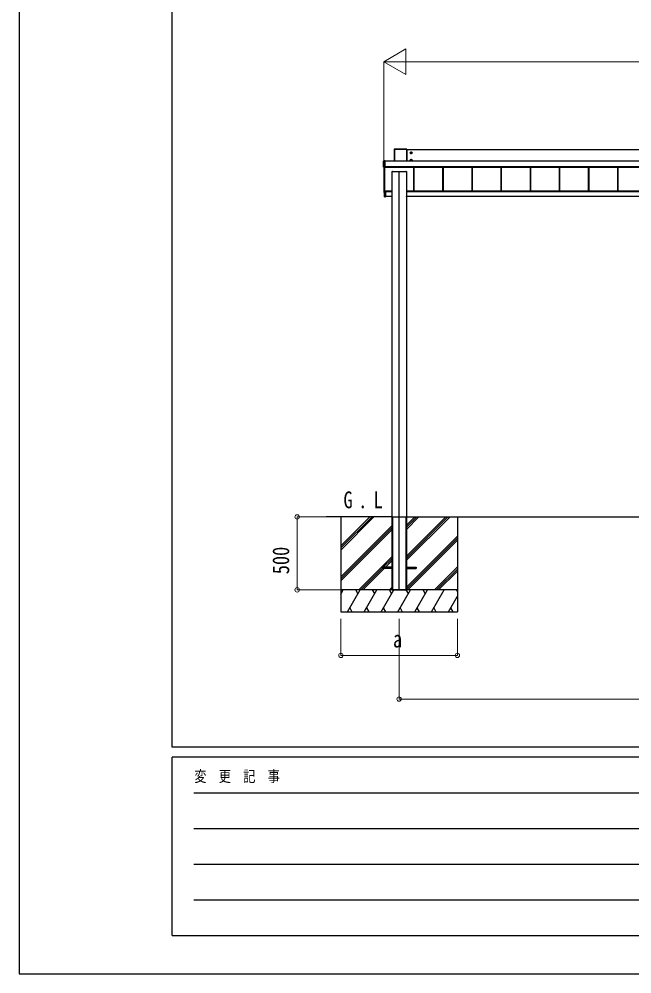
# Model space of a CAD drawing. Units: millimetres, scale not verified. Extents: x -14718 to 14718, y -10396 to 10396.
# Drawn here: x -14718 to -10510, y -10394 to -3839 of the extents above; entities that cross this region are included whole.
import ezdxf
from ezdxf.enums import TextEntityAlignment as Align

# ---------------------------------------------------------------- set-up
doc = ezdxf.new("R2010")
doc.units = ezdxf.units.MM
doc.header["$LTSCALE"] = 50
for name, color, linetype in [('0-2_USER1', 3, 'Continuous'), ('0-3_YKK_12', 2, 'Continuous'), ('0-4_YKK_A1', 4, 'Continuous'), ('0-6_YKK_ZWAK', 7, 'Continuous')]:
    doc.layers.add(name, color=color, linetype=linetype)
doc.layers.add('0-5_YKK_D', color=6, linetype='Continuous', lineweight=18)
doc.styles.add('ＭＳ ゴシック', font='')
doc.styles.get('ＭＳ ゴシック').set_extended_font_data('MS Gothic')

msp = doc.modelspace()

# ---------------------------------------------------------------- linework, layer by layer
at = {"layer": '0-3_YKK_12'}
msp.add_line((-12108.43, -7759.8), (-12108.43, -4884.1), dxfattribs=at)
at = {"layer": '0-4_YKK_A1'}
for p, q in [((-12141.43, -4732.44), (-12141.43, -4814.6)), ((-12141.09, -4732.59), (-12141.43, -4732.44)), ((-12141.09, -4814.6), (-12141.09, -4732.59)), ((-12055.93, -4731.95), (-12140.93, -4731.95)), ((-12140.93, -4731.95), (-12140.59, -4732.09)), ((-12140.59, -4732.09), (-12140.59, -4732.57)), ((-12140.59, -4732.57), (-12140.59, -4814.6)), ((-12056.27, -4732.57), (-12140.59, -4732.57)), ((-12056.27, -4732.09), (-12055.93, -4731.95)), ((-12056.27, -4814.6), (-12056.27, -4732.57)), ((-12055.43, -4732.44), (-12055.77, -4732.59)), ((-12055.77, -4732.59), (-12055.77, -4814.6)), ((-12055.43, -4814.6), (-12055.43, -4732.44)), ((-6361.43, -4736.17), (-12055.43, -4736.17)), ((-12032.68, -4757.91), (-12018.18, -4757.91)), ((-12027.71, -4757.15), (-12028.43, -4757.15)), ((-12025.43, -4765.16), (-12025.43, -4750.66)), ((-12023.15, -4758.67), (-12022.43, -4758.67)), ((-12214.93, -4855.81), (-12214.93, -4813.83)), ((-12214.47, -4814.03), (-12214.93, -4813.83)), ((-12214.47, -4855.08), (-12214.47, -4814.03)), ((-12214.43, -4813.33), (-12208.73, -4813.33)), ((-12214.43, -4813.33), (-12213.97, -4813.53)), ((-12213.97, -4814.01), (-12213.97, -4855.07)), ((-12206.93, -4814.01), (-12213.97, -4814.01)), ((-12208.73, -4813.36), (-12208.73, -4813.33)), ((-12206.93, -4813.38), (-12208.13, -4813.38)), ((-12208.13, -4813.38), (-12208.13, -4813.38)), ((-12206.93, -4813.38), (-12208.13, -4813.38)), ((-12206.93, -4813.53), (-12206.93, -4813.38)), ((-12206.93, -4813.38), (-12206.93, -4813.38)), ((-12206.93, -4813.53), (-12206.93, -4814.01)), ((-12206.93, -4814.01), (-12206.93, -4855.07)), ((-6315.93, -4814.6), (-12206.93, -4814.6)), ((-6315.93, -4815.09), (-12206.93, -4815.09)), ((-12032.68, -4807.88), (-12018.18, -4807.88)), ((-12027.71, -4807.12), (-12028.43, -4807.12)), ((-12025.43, -4815.13), (-12025.43, -4800.63)), ((-12023.15, -4808.64), (-12022.43, -4808.64)), ((-12214.93, -4855.81), (-12214.47, -4855.08)), ((-12213.97, -4855.58), (-12214.43, -4856.3)), ((-12208.73, -4856.3), (-12214.43, -4856.3)), ((-12213.43, -4856.3), (-12213.43, -5028.72)), ((-12208.73, -4856.3), (-12208.73, -4856.19)), ((-12208.43, -4856.14), (-12208.43, -5028.78)), ((-12208.13, -4856.13), (-12206.93, -4856.13)), ((-12208.13, -4856.13), (-12208.13, -4856.13)), ((-12208.13, -4856.13), (-12206.93, -4856.13)), ((-6315.93, -4854.06), (-12206.93, -4854.06)), ((-6315.93, -4854.58), (-12206.93, -4854.58)), ((-12206.93, -4854.72), (-6315.93, -4854.72)), ((-6315.93, -4854.72), (-12206.93, -4854.72)), ((-12206.93, -4855.07), (-12206.93, -4855.58)), ((-12206.93, -4855.58), (-12206.93, -4856.13)), ((-12206.93, -4856.13), (-12206.93, -4856.13)), ((-12158.43, -4886.31), (-12158.43, -4886.6)), ((-12158.43, -4886.6), (-12158.43, -7253.3)), ((-12158.43, -4886.6), (-12158.13, -4886.6)), ((-12158.13, -4886.3), (-12156.23, -4886.3)), ((-12158.13, -4886.3), (-12158.13, -4886.6)), ((-12158.13, -4886.6), (-12058.73, -4886.6)), ((-12156.23, -4886.3), (-12156.23, -4886.6)), ((-12155.93, -4886.31), (-12155.93, -4886.6)), ((-12154.93, -4886.51), (-12155.93, -4886.51)), ((-12154.93, -4886.51), (-12154.93, -4886.6)), ((-12154.43, -4886.52), (-12154.43, -4886.6)), ((-12062.43, -4886.52), (-12062.43, -4886.6)), ((-12060.93, -4886.51), (-12061.93, -4886.51)), ((-12061.93, -4886.51), (-12061.93, -4886.6)), ((-12060.93, -4886.31), (-12060.93, -4886.6)), ((-12060.63, -4886.3), (-12058.73, -4886.3)), ((-12060.63, -4886.3), (-12060.63, -4886.6)), ((-12058.73, -4886.3), (-12058.73, -4886.6)), ((-12058.43, -4886.31), (-12058.43, -4886.6)), ((-12009.93, -4854.72), (-12009.93, -5020.94)), ((-12009.53, -4854.72), (-12009.53, -5020)), ((-12006.93, -4854.72), (-12006.93, -5020.94)), ((-11809.93, -4854.72), (-11809.93, -5020.94)), ((-11807.33, -4854.72), (-11807.33, -5020.94)), ((-11806.93, -4854.72), (-11806.93, -5020.94)), ((-11609.93, -4854.72), (-11609.93, -5020.94)), ((-11607.33, -4854.72), (-11607.33, -5020.94)), ((-11606.93, -4854.72), (-11606.93, -5020.94)), ((-11409.93, -4854.72), (-11409.93, -5020.94)), ((-11407.33, -4854.72), (-11407.33, -5020.94)), ((-11406.93, -4854.72), (-11406.93, -5020.94)), ((-11209.93, -4854.72), (-11209.93, -5020.94)), ((-11207.33, -4854.72), (-11207.33, -5020.94)), ((-11206.93, -4854.72), (-11206.93, -5020.94)), ((-11009.93, -4854.72), (-11009.93, -5020.94)), ((-11007.33, -4854.72), (-11007.33, -5020.94)), ((-11006.93, -4854.72), (-11006.93, -5020.94)), ((-10809.93, -4854.72), (-10809.93, -5020.94)), ((-10807.33, -4854.72), (-10807.33, -5020.94)), ((-10806.93, -4854.72), (-10806.93, -5020.94)), ((-10609.93, -4854.72), (-10609.93, -5020.94)), ((-10607.33, -4854.72), (-10607.33, -5020.94)), ((-10606.93, -4854.72), (-10606.93, -5020.94)), ((-12214.43, -4988.71), (-12214.43, -5029.76)), ((-12214.43, -5030.01), (-12214.43, -5029.76)), ((-12213.96, -4988.21), (-12213.43, -4988.18)), ((-12213.96, -5030.26), (-12208.25, -5030.61)), ((-12213.96, -5030.26), (-12213.96, -5030.51)), ((-12213.96, -5030.51), (-12207.93, -5030.89)), ((-12213.96, -5030.51), (-12213.96, -5030.51)), ((-12213.96, -5030.51), (-12207.93, -5030.89)), ((-12212.93, -5029.27), (-12208.93, -5029.27)), ((-12208.25, -5030.65), (-12208.25, -5030.61)), ((-12204.93, -5020.55), (-12208.13, -5020.55)), ((-12207.93, -5022.51), (-12207.93, -5020.55)), ((-12207.93, -5026.09), (-12207.93, -5022.51)), ((-12207.65, -5022.51), (-12207.93, -5022.51)), ((-12207.93, -5059.17), (-12207.93, -5026.09)), ((-12207.65, -5026.09), (-12207.93, -5026.09)), ((-12207.65, -5020.55), (-12207.65, -5022.51)), ((-12207.65, -5026.09), (-12207.65, -5059.17)), ((-12207.63, -5025.79), (-12207.63, -5022.81)), ((-12207.63, -5025.79), (-12207.63, -5025.79)), ((-12201.43, -5026.08), (-12207.63, -5026.09)), ((-12207.62, -5025.79), (-12207.62, -5025.79)), ((-12207.15, -5023.01), (-12207.43, -5023.01)), ((-12207.15, -5025.59), (-12207.43, -5025.59)), ((-12207.15, -5023.01), (-12207.15, -5025.59)), ((-12207.15, -5025.59), (-12201.43, -5025.58)), ((-12206.43, -5021.29), (-12206.43, -5020.55)), ((-12206.43, -5021.29), (-12201.43, -5021.28)), ((-12158.43, -5020.94), (-12205.43, -5020.94)), ((-12205.43, -5020.94), (-12205.43, -5021.23)), ((-12205.43, -5021.23), (-12205.43, -5021.29)), ((-12204.93, -5020.94), (-12204.93, -5020.55)), ((-12201.43, -5025.58), (-12201.43, -5021.28)), ((-12158.43, -5022.95), (-12201.43, -5022.95)), ((-12201.43, -5025.58), (-12201.43, -5025.78)), ((-12158.43, -5025.82), (-12201.43, -5025.82)), ((-12201.43, -5026.08), (-12201.43, -5059.55)), ((-6358.43, -5020.94), (-12058.43, -5020.94)), ((-6358.43, -5022.95), (-12058.43, -5022.95)), ((-6358.43, -5025.82), (-12058.43, -5025.82)), ((-12207.93, -5059.17), (-12207.65, -5059.17)), ((-12207.65, -5059.17), (-12201.43, -5059.55)), ((-12201.43, -5059.85), (-12207.65, -5059.47)), ((-12159.28, -5057.3), (-12201.43, -5057.3)), ((-12201.43, -5059.55), (-12201.43, -5059.85)), ((-12159.43, -5059.48), (-12159.3, -5057.3)), ((-12159.28, -5057.3), (-12158.8, -5057.3)), ((-12158.93, -5059.8), (-12159.13, -5059.8)), ((-12158.8, -5057.3), (-12158.93, -5059.48)), ((-12158.43, -5059.8), (-12158.93, -5059.8)), ((-12158.43, -5057.3), (-12158.8, -5057.3)), ((-12058.06, -5057.3), (-12058.43, -5057.3)), ((-12058.43, -5059.48), (-12057.93, -5059.48)), ((-12057.93, -5059.8), (-12058.43, -5059.8)), ((-12058.06, -5057.3), (-12057.58, -5057.3)), ((-12057.93, -5059.48), (-12058.06, -5057.3)), ((-12057.93, -5059.8), (-12057.93, -5059.48)), ((-12057.73, -5059.8), (-12057.93, -5059.8)), ((-6359.28, -5057.3), (-12057.58, -5057.3)), ((-12057.56, -5057.3), (-12057.43, -5059.48)), ((-12158.43, -7257.3), (-12608.43, -7257.3)), ((-12508.43, -7257.3), (-12508.43, -7907.3)), ((-12508.43, -7483.93), (-12281.8, -7257.3)), ((-12508.43, -7455.64), (-12310.08, -7257.3)), ((-12508.43, -7469.78), (-12296, -7257.36)), ((-12158.43, -7253.3), (-12158.43, -7757.3)), ((-12158.43, -7257.3), (-12158.13, -7257.3)), ((-12158.43, -7257.3), (-12158.43, -7757.3)), ((-12158.13, -7257.3), (-12058.73, -7257.3)), ((-12155.93, -7257.3), (-12155.93, -7757.3)), ((-12154.43, -7257.3), (-12154.43, -7757.3)), ((-12062.43, -7257.3), (-12062.43, -7757.3)), ((-12060.93, -7257.3), (-12060.93, -7757.3)), ((-12058.43, -7253.3), (-12058.43, -7757.3)), ((-12058.43, -7257.3), (-12058.43, -7757.3)), ((-12058.43, -7257.3), (-8.43, -7257.3)), ((-12058.43, -7342.3), (-11973.43, -7257.3)), ((-12058.43, -7328.15), (-11987.57, -7257.3)), ((-12058.43, -7314.01), (-12001.72, -7257.3)), ((-12058.43, -7554.43), (-11761.34, -7257.34)), ((-12058.43, -7540.28), (-11775.48, -7257.34)), ((-12058.43, -7526.14), (-11789.62, -7257.34)), ((-11708.43, -7257.3), (-11708.43, -7907.3)), ((-12508.43, -7667.77), (-12158.43, -7317.78)), ((-12508.43, -7681.92), (-12158.43, -7331.92)), ((-12508.43, -7696.06), (-12158.43, -7346.06)), ((-12058.43, -7738.27), (-11708.43, -7388.28)), ((-12058.43, -7752.41), (-11708.43, -7402.42)), ((-12049.17, -7757.3), (-11708.43, -7416.56)), ((-12385.82, -7757.3), (-12158.43, -7529.91)), ((-12225.93, -7602.8), (-12225.93, -7611.8)), ((-12158.43, -7602.8), (-12225.93, -7602.8)), ((-12217.18, -7602.8), (-12158.43, -7544.05)), ((-12203.04, -7602.8), (-12158.43, -7558.19)), ((-12058.43, -7602.8), (-11990.93, -7602.8)), ((-11990.93, -7602.8), (-11990.93, -7611.8)), ((-11865.32, -7757.3), (-11708.43, -7600.41)), ((-12371.68, -7757.3), (-12225.93, -7611.55)), ((-12357.54, -7757.3), (-12212.04, -7611.8)), ((-12158.43, -7611.8), (-12225.93, -7611.8)), ((-12058.43, -7611.8), (-11990.93, -7611.8)), ((-11851.18, -7757.3), (-11708.43, -7614.55)), ((-11837.04, -7757.3), (-11708.43, -7628.69)), ((-11708.43, -7757.3), (-12508.43, -7757.3)), ((-12508.43, -7786.24), (-12491.72, -7757.3)), ((-11708.43, -7757.3), (-12508.43, -7757.3)), ((-12506.72, -7783.28), (-12508.43, -7780.32)), ((-12462.85, -7907.3), (-12376.25, -7757.3)), ((-12391.25, -7783.28), (-12406.25, -7757.3)), ((-12347.38, -7907.3), (-12260.78, -7757.3)), ((-12275.78, -7783.28), (-12290.78, -7757.3)), ((-12231.91, -7907.3), (-12145.31, -7757.3)), ((-12160.31, -7783.28), (-12175.31, -7757.3)), ((-12173.69, -7757.3), (-12158.43, -7742.04)), ((-12158.43, -7757.3), (-12058.43, -7757.3)), ((-12116.44, -7907.3), (-12029.84, -7757.3)), ((-12044.84, -7783.28), (-12059.84, -7757.3)), ((-12000.97, -7907.3), (-11914.37, -7757.3)), ((-11929.37, -7783.28), (-11944.37, -7757.3)), ((-11885.5, -7907.3), (-11798.9, -7757.3)), ((-11708.43, -7765.96), (-11713.43, -7757.3)), ((-11770.03, -7907.3), (-11708.43, -7800.6)), ((-12508.43, -7907.3), (-11708.43, -7907.3)), ((-12447.86, -7881.32), (-12432.86, -7907.3)), ((-12332.39, -7881.32), (-12317.39, -7907.3)), ((-12216.92, -7881.32), (-12201.92, -7907.3)), ((-12101.44, -7881.32), (-12086.44, -7907.3)), ((-11985.98, -7881.32), (-11970.98, -7907.3)), ((-11870.5, -7881.32), (-11855.51, -7907.3)), ((-11755.03, -7881.32), (-11740.04, -7907.3))]:
    msp.add_line(p, q, dxfattribs=at)
for points in [[(-12140.59, -4732.09), (-12056.27, -4732.09), (-12056.27, -4732.57)], [(-12028.43, -4757.15), (-12028.43, -4758.67), (-12027.71, -4758.67)], [(-12024.67, -4755.63), (-12024.67, -4754.91), (-12026.19, -4754.91), (-12026.19, -4755.63)], [(-12026.19, -4760.19), (-12026.19, -4760.91), (-12024.67, -4760.91), (-12024.67, -4760.19)], [(-12022.43, -4758.67), (-12022.43, -4757.15), (-12023.15, -4757.15)], [(-12213.97, -4814.01), (-12213.97, -4813.53), (-12206.93, -4813.53)], [(-12208.63, -4813.38), (-12208.67, -4813.37), (-12208.73, -4813.36)], [(-12028.43, -4807.12), (-12028.43, -4808.64), (-12027.71, -4808.64)], [(-12024.67, -4805.6), (-12024.67, -4804.88), (-12026.19, -4804.88), (-12026.19, -4805.6)], [(-12026.19, -4810.16), (-12026.19, -4810.88), (-12024.67, -4810.88), (-12024.67, -4810.16)], [(-12022.43, -4808.64), (-12022.43, -4807.12), (-12023.15, -4807.12)], [(-12206.93, -4855.58), (-12213.97, -4855.58), (-12213.97, -4855.07), (-12206.93, -4855.07)], [(-12058.73, -4886.6), (-12058.43, -4886.6), (-12058.43, -7253.3)], [(-12213.43, -5028.72), (-12213.43, -5029.29), (-12207.93, -5029.63)], [(-12207.62, -5025.79), (-12207.63, -5025.79), (-12207.63, -5025.79)], [(-12207.61, -5025.79), (-12201.43, -5025.78), (-12201.43, -5026.08)], [(-12207.43, -5025.61), (-12207.43, -5025.59), (-12207.43, -5023.01)], [(-12158.93, -5059.8), (-12158.93, -5059.48), (-12158.43, -5059.48)], [(-12158.13, -7257.3), (-12058.73, -7257.3), (-12058.43, -7257.3)]]:
    msp.add_lwpolyline(points, dxfattribs=at)
for points in [[(-12025.43, -4752.13), (-12030.43, -4755.02), (-12030.43, -4760.79), (-12025.43, -4763.68), (-12020.43, -4760.79), (-12020.43, -4755.02)], [(-12025.43, -4802.1), (-12030.43, -4804.99), (-12030.43, -4810.76), (-12025.43, -4813.65), (-12020.43, -4810.76), (-12020.43, -4804.99)]]:
    msp.add_lwpolyline(points, close=True, dxfattribs=at)
for centre, radius in [((-12025.43, -4757.91), 6.25), ((-12025.43, -4757.91), 5), ((-12025.43, -4807.88), 6.25), ((-12025.43, -4807.88), 5)]:
    msp.add_circle(centre, radius, dxfattribs=at)
for centre, radius, start, end in [((-12140.59, -4732.59), 0.5, 90.15046, 179.81463), ((-12140.71, -4736.69), 4.12, 88.40447, 95.35624), ((-12056.27, -4732.59), 0.5, 0.18537, 89.84954), ((-12056.15, -4736.69), 4.12, 84.64376, 91.59553), ((-12025.43, -4757.91), 5.58, 153.74848, 206.25152), ((-12025.43, -4757.91), 5.58, 93.74848, 146.25152), ((-12025.43, -4757.91), 5.58, 213.74848, 266.25152), ((-12027.71, -4755.63), 1.52, 270, 0), ((-12027.71, -4760.19), 1.52, 0, 90), ((-12025.43, -4757.91), 5.58, 33.74848, 86.25152), ((-12025.43, -4757.91), 5.58, 273.74848, 326.25152), ((-12023.15, -4755.63), 1.52, 180, 270), ((-12023.15, -4760.19), 1.52, 90, 180), ((-12025.43, -4757.91), 5.58, 333.74848, 26.25152), ((-12213.97, -4814.03), 0.5, 90.15046, 179.81463), ((-12214.09, -4818.13), 4.12, 88.40447, 95.35624), ((-12208.55, -4811.63), 1.74, 265.66516, 269.50049), ((-12025.43, -4807.88), 5.58, 153.74848, 206.25152), ((-12025.43, -4807.88), 5.58, 93.74848, 146.25152), ((-12025.43, -4807.88), 5.58, 213.74848, 266.25152), ((-12027.71, -4805.6), 1.52, 270, 0), ((-12027.71, -4810.16), 1.52, 0, 90), ((-12025.43, -4807.88), 5.58, 33.74848, 86.25152), ((-12025.43, -4807.88), 5.58, 273.74848, 326.25152), ((-12023.15, -4805.6), 1.52, 180, 270), ((-12023.15, -4810.16), 1.52, 90, 180), ((-12025.43, -4807.88), 5.58, 333.74848, 26.25152), ((-12214.09, -4859.18), 4.12, 88.40447, 95.35624), ((-12213.97, -4855.08), 0.502, 180.349, 269.68592), ((-12208.73, -4855.89), 0.301, 269.99262, 297.9043), ((-12208.22, -4858.84), 2.71, 88.10375, 98.40666), ((-12213.93, -4988.71), 0.5, 93.48119, 179.98396), ((-12213.93, -5029.76), 0.5, 180.01604, 266.51881), ((-12213.93, -5030.01), 0.5, 180, 266.3803), ((-12213.93, -5030.01), 0.5, 180.01604, 266.51881), ((-12212.93, -5028.77), 0.5, 180.01746, 270.01745), ((-12208.93, -5028.77), 0.5, 269.98255, 359.98254), ((-12208.13, -5020.25), 0.3, 180.01748, 270.01745), ((-12208.23, -5030.31), 0.3, 266.48405, 359.9811), ((-12208.23, -5030.35), 0.3, 266.48405, 359.9811), ((-12207.63, -5022.51), 0.3, 180.01746, 270.01745), ((-12207.63, -5026.09), 0.3, 90.12237, 180), ((-12206.3, -5022.57), 1.35, 177.08798, 189.90325), ((-12206.43, -5026.01), 1.22, 169.53624, 183.72385), ((-12206.38, -5026.01), 1.25, 169.72631, 183.54265), ((-12206.42, -5025.97), 1.21, 171.62247, 185.82998), ((-12207.61, -5026.09), 0.3, 90.22184, 92.22662), ((-12207.61, -5025.93), 0.141, 90.0241, 94.22537), ((-12207.22, -5027.58), 1.98, 88.04873, 96.20074), ((-12207.63, -5059.17), 0.3, 180, 266.5), ((-12206.42, -5059.32), 1.24, 173.06854, 186.93146), ((-12159.13, -5059.5), 0.3, 176.5, 270), ((-12057.73, -5059.5), 0.3, 270, 3.5)]:
    msp.add_arc(centre, radius, start, end, dxfattribs=at)
for centre, major_axis, ratio, start_param, end_param in [((-12140.93, -4732.45), (0.382, -0.325), 0.996231, 2.2770247, 3.8440941), ((-12055.93, -4732.45), (0.382, 0.325), 0.996231, 5.5806839, 7.1477533), ((-12214.43, -4813.83), (0.382, -0.325), 0.996231, 2.2770247, 3.8440941), ((-12208.13, -4813.36), (0.6, 0), 0.026226, 3.1415927, 3.8726279), ((-12208.13, -4813.36), (0.6, 0), 0.026226, 3.8726279, 4.712389), ((-12214.43, -4855.8), (0.382, 0.325), 0.996231, 2.4390913, 4.0061606), ((-12208.13, -4856.19), (0.6, 0), 0.096025, 1.5707963, 3.1415927), ((-12208.73, -4856), (0, 0.3), 0.998743, 3.1415927, 4.2299164), ((-12158.13, -4886.31), (0.3, 0), 0.034921, 1.5707963, 3.1415927), ((-12156.23, -4886.31), (0.3, 0), 0.034921, 6.2831853, 7.8539816), ((-12154.93, -4886.52), (0.5, 0), 0.034921, 6.2831853, 7.8539816), ((-12061.93, -4886.52), (0.5, 0), 0.034921, 1.5707963, 3.1415927), ((-12060.63, -4886.31), (0.3, 0), 0.034921, 1.5707963, 3.1415927), ((-12058.73, -4886.31), (0.3, 0), 0.034921, 6.2831853, 7.8539816), ((-12207.65, -5030.69), (0.6, -0.037), 0.034769, 3.1437205, 4.2258199), ((-12207.65, -5023.01), (0.301, 0.4), 0.997782, 5.3593221, 6.9301184), ((-12207.65, -5025.59), (0.301, 0.4), 0.997782, 3.7885257, 3.8252324), ((-12207.63, -5023.01), (0.108, 0.169), 0.994155, 5.2849907, 6.855787), ((-12207.63, -5025.59), (-0.145, 0.15), 0.921201, 2.3686772, 3.9027669), ((-12207.63, -5025.59), (0.482, -0.007), 0.414889, 4.7553012, 6.2893908), ((-12207.13, -5025.59), (0.001, 0.2), 0.09157, 1.5714198, 1.6062613), ((-12158.93, -5059.5), (0.5, -0.018), 0.036539, 1.5736281, 3.1406975), ((-12057.93, -5059.5), (0.5, 0.018), 0.036539, 0.0008951, 1.5679645)]:
    msp.add_ellipse(centre, major_axis=major_axis, ratio=ratio, start_param=start_param, end_param=end_param, dxfattribs=at)
at = {"layer": '0-5_YKK_D'}
for p, q in [((-12213.43, -4131.95), (-12061.88, -4044.45)), ((-12061.88, -4219.45), (-12061.88, -4044.45)), ((-12213.43, -4855.3), (-12213.43, -4130.95)), ((-12213.43, -4131.95), (-12061.88, -4219.45)), ((-12213.43, -4131.95), (-11910.32, -4131.95)), ((-12038.43, -4131.95), (-578.43, -4131.95)), ((-12609.43, -7257.3), (-12809.43, -7257.3)), ((-12808.43, -7257.3), (-12808.43, -7757.3)), ((-12509.43, -7757.3), (-12809.43, -7757.3)), ((-12508.43, -7957.3), (-12508.43, -8208.3)), ((-12108.43, -7957.3), (-12108.43, -8508.3)), ((-11708.43, -7957.3), (-11708.43, -8208.3)), ((-12508.43, -8207.3), (-11708.43, -8207.3)), ((-12108.43, -8507.3), (-6308.43, -8507.3))]:
    msp.add_line(p, q, dxfattribs=at)
for centre in [(-12808.43, -7257.3), (-12808.43, -7757.3), (-12508.43, -8207.3), (-11708.43, -8207.3), (-12108.43, -8507.3)]:
    msp.add_circle(centre, 14.88, dxfattribs=at)
at = {"layer": '0-6_YKK_ZWAK'}
for p, q in [((-13667.43, -8836.3), (-13667.43, 9713.7)), ((13632.57, -8836.3), (-13667.43, -8836.3)), ((-4567.43, -8906.3), (-13667.43, -8906.3)), ((-13667.43, -10131.3), (-13667.43, -8906.3)), ((-13518.68, -9151.3), (-4742.43, -9151.3)), ((-13518.68, -9396.3), (-4742.43, -9396.3)), ((-13518.68, -9641.3), (-4742.43, -9641.3)), ((-13518.68, -9886.3), (-4742.43, -9886.3)), ((-13667.43, -10131.3), (-4567.43, -10131.3))]:
    msp.add_line(p, q, dxfattribs=at)
msp.add_lwpolyline([(-14717.5, -10393.8), (14717.5, -10393.8), (14717.5, 10396.2), (-14717.5, 10396.2)], close=True, dxfattribs=at)

# ---------------------------------------------------------------- texts
at = {"layer": '0-2_USER1', "style": 'ＭＳ ゴシック', "width": 0.8}
for s, p in [('G', (-12490.43, -7231.99)), ('L', (-12283.56, -7231.99)), ('.', (-12389.63, -7231.99))]:
    msp.add_text(s, height=115.5, dxfattribs=at).set_placement(p, align=Align.BOTTOM_LEFT)
at = {"layer": '0-5_YKK_D', "style": 'ＭＳ ゴシック', "width": 0.8}
msp.add_text('500', height=115.5, rotation=90, dxfattribs=at).set_placement((-12828.43, -7650.1), align=Align.BOTTOM_LEFT)
msp.add_text('a', height=115.5, dxfattribs=at).set_placement((-12150.43, -8187.3), align=Align.BOTTOM_LEFT)
at = {"layer": '0-6_YKK_ZWAK', "style": 'ＭＳ ゴシック', "width": 0.8}
msp.add_text('変  更  記  事', height=76.98, dxfattribs=at).set_placement((-13514.59, -9098.8), align=Align.BOTTOM_LEFT)

doc.saveas('drawing.dxf')
